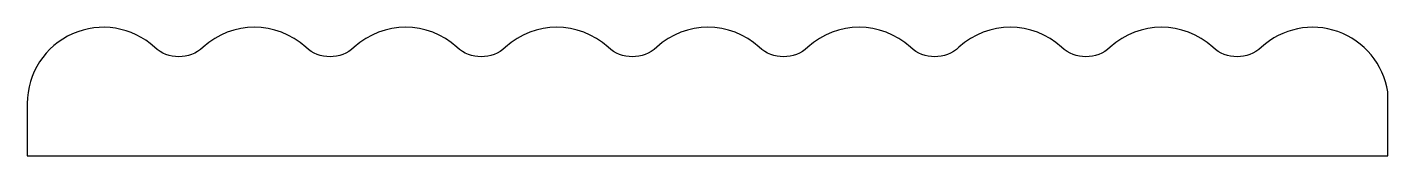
# Model space of a CAD drawing. Extents: x 826.3 to 860.3, y 628.7 to 631.9.
import ezdxf

# ---------------------------------------------------------------- set-up
doc = ezdxf.new("R2010")
doc.units = 0
doc.layers.get('0').update_dxf_attribs({"linetype": 'CONTINUOUS'})

msp = doc.modelspace()

# ---------------------------------------------------------------- linework, layer by layer
at = {"color": 0}
msp.add_lwpolyline([(829.452, 631.414, 0.652039), (826.27, 630.012), (826.27, 628.712), (860.27, 628.712), (860.27, 630.303, 0.598588), (857.111, 631.414, -0.388112), (855.897, 631.414, 0.388112), (853.333, 631.414, -0.388112), (852.119, 631.414, 0.388112), (849.555, 631.414, -0.388112), (848.341, 631.414, 0.388112), (845.777, 631.414, -0.388112), (844.563, 631.414, 0.388112), (842, 631.414, -0.388112), (840.785, 631.414, 0.388112), (838.222, 631.414, -0.388112), (837.008, 631.414, 0.388112), (834.444, 631.414, -0.388112), (833.23, 631.414, 0.388112), (830.666, 631.414, -0.388112)], format="xyb", close=True, dxfattribs=at)

doc.saveas('drawing.dxf')
